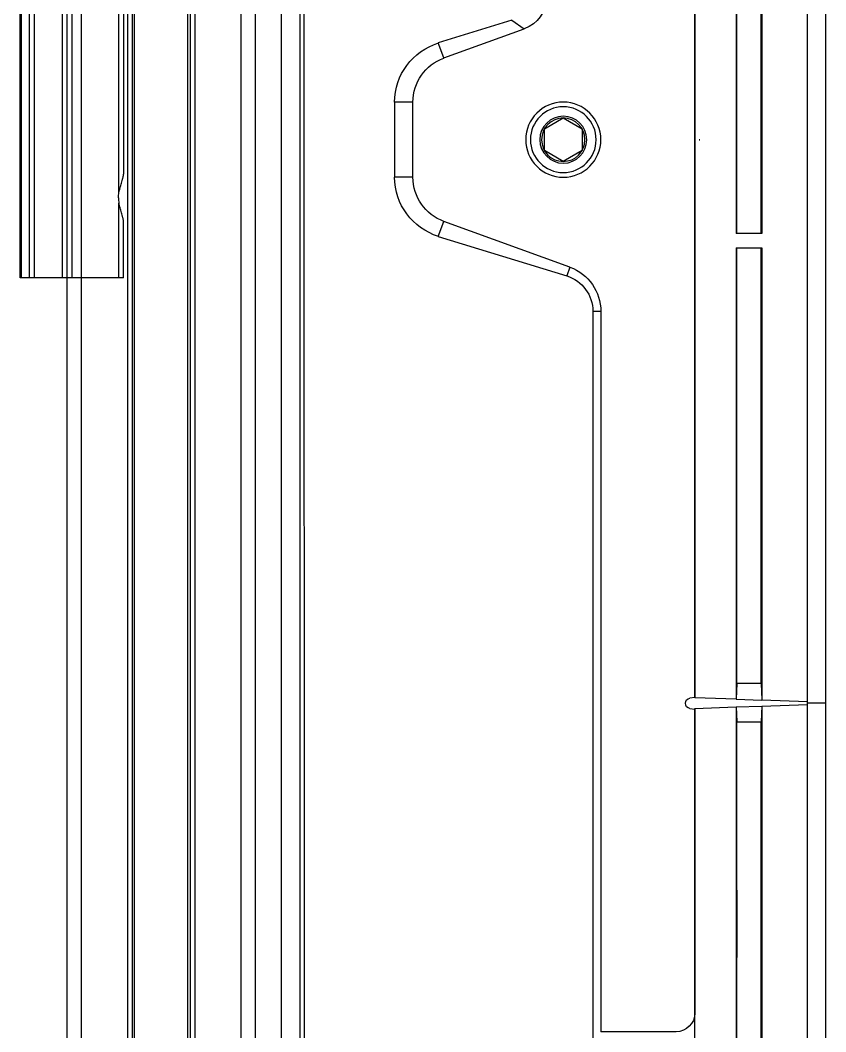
# Model space of a CAD drawing. Header units: millimetres. Extents: x 389 to 17466, y 310 to 5904.
# Drawn here: x 16010.8 to 16096.6, y 4818.6 to 4926.3 of the extents above; entities that cross this region are included whole.
import ezdxf
from ezdxf.lldxf.tags import DXFTag

# ---------------------------------------------------------------- set-up
doc = ezdxf.new("R2010")
doc.units = ezdxf.units.MM
doc.layers.add('1', color=7, linetype='Continuous', true_color=0xffffff)
doc.layers.add('DIM', color=4, linetype='Continuous')
tags = doc.linetypes.add('DASHED', pattern=[25.72, 12.86, -12.86]).pattern_tags.tags
tags[6:7] = [DXFTag(74, 4), DXFTag(75, 0), DXFTag(340, '0'), DXFTag(46, 0.0), DXFTag(50, 0.0), DXFTag(44, 0.0), DXFTag(45, 0.0)]
tags[4:5] = [DXFTag(74, 4), DXFTag(75, 0), DXFTag(340, '0'), DXFTag(46, 0.0), DXFTag(50, 0.0), DXFTag(44, 0.0), DXFTag(45, 0.0)]

# ---------------------------------------------------------------- blocks, each defined once
blk = doc.blocks.new('A$C138409bd')
at = {"layer": '1', "color": 155, "linetype": 'Continuous'}
for p, q in [((1.94, 0.15), (1.94, 159.85)), ((6.8, 159.68), (1.94, 159.85)), ((6.8, 159.68), (6.8, 111.5)), ((6.81, 159.68), (6.8, 159.68)), ((6.81, 159.68), (6.89, 158.01)), ((9.53, 159.59), (6.81, 159.68)), ((9.53, 159.59), (9.45, 158.01)), ((9.53, 159.59), (9.53, 111.5)), ((13.94, 159.43), (9.53, 159.59)), ((9.53, 159.59), (9.53, 159.59)), ((13.94, 0.57), (13.94, 159.43)), ((6.89, 111.5), (6.89, 158.01)), ((9.45, 158.01), (6.89, 158.01)), ((9.45, 111.5), (9.45, 158.01)), ((6.8, 111.5), (9.53, 111.5)), ((9.53, 110), (6.8, 110)), ((6.8, 110), (6.8, 50)), ((6.89, 50), (6.89, 110)), ((9.45, 100.05), (9.45, 110)), ((9.53, 110), (9.53, 50)), ((9.45, 83.83), (9.45, 100.05)), ((9.45, 59.02), (9.45, 83.83)), ((9.45, 50), (9.45, 59.02)), ((6.8, 50), (9.53, 50)), ((6.8, 48.5), (6.8, 0.34)), ((9.53, 48.5), (6.8, 48.5)), ((6.89, 2.08), (6.89, 48.5)), ((9.45, 2.08), (9.45, 48.5)), ((9.53, 48.5), (9.53, 0.44)), ((6.89, 2.08), (6.8, 0.34)), ((6.89, 2.08), (9.45, 2.08)), ((9.45, 2.08), (9.53, 0.44)), ((1.94, 0.15), (6.8, 0.32)), ((9.53, 0.42), (6.8, 0.32)), ((6.8, 0.34), (6.8, 0.32)), ((9.53, 0.42), (13.94, 0.57)), ((9.53, 0.44), (9.53, 0.42))]:
    blk.add_line(p, q, dxfattribs=at)
at = {"layer": '1'}
for p, q in [((1.94, 0.15), (1.94, 159.85)), ((6.8, 159.68), (1.94, 159.85)), ((6.8, 159.68), (6.8, 111.5)), ((6.81, 159.68), (6.8, 159.68)), ((6.81, 159.68), (6.89, 158.01)), ((9.53, 159.59), (6.81, 159.68)), ((9.53, 159.59), (9.45, 158.01)), ((9.53, 159.59), (9.53, 111.5)), ((13.94, 159.43), (9.53, 159.59)), ((9.53, 159.59), (9.53, 159.59)), ((13.94, 0.57), (13.94, 159.43)), ((6.89, 111.5), (6.89, 158.01)), ((9.45, 158.01), (6.89, 158.01)), ((9.45, 111.5), (9.45, 158.01)), ((6.8, 111.5), (9.53, 111.5)), ((9.53, 110), (6.8, 110)), ((6.8, 110), (6.8, 50)), ((6.89, 50), (6.89, 110)), ((9.45, 100.05), (9.45, 110)), ((9.53, 110), (9.53, 50)), ((9.45, 83.83), (9.45, 100.05)), ((9.45, 59.02), (9.45, 83.83)), ((9.45, 50), (9.45, 59.02)), ((6.8, 50), (9.53, 50)), ((6.8, 48.5), (6.8, 0.34)), ((9.53, 48.5), (6.8, 48.5)), ((6.89, 2.08), (6.89, 48.5)), ((9.45, 2.08), (9.45, 48.5)), ((9.53, 48.5), (9.53, 0.44)), ((6.89, 2.08), (6.8, 0.34)), ((6.89, 2.08), (9.45, 2.08)), ((9.45, 2.08), (9.53, 0.44)), ((1.94, 0.15), (6.8, 0.32)), ((9.53, 0.42), (6.8, 0.32)), ((6.8, 0.34), (6.8, 0.32)), ((9.53, 0.42), (13.94, 0.57)), ((9.53, 0.44), (9.53, 0.42))]:
    blk.add_line(p, q, dxfattribs=at)
at = {"layer": '1', "color": 155, "linetype": 'DASHED', "lineweight": 5}
for p, q in [((6.8, 111.5), (6.8, 159.68)), ((6.81, 159.68), (6.89, 158.01)), ((9.53, 129.58), (9.53, 159.59)), ((6.89, 158.01), (9.45, 158.01)), ((9.44, 132.91), (9.44, 140.09)), ((9.55, 132.45), (9.55, 139.23)), ((6.94, 134.23), (6.94, 134.24)), ((6.93, 121.53), (6.93, 126.99)), ((9.53, 116.17), (9.53, 124.57)), ((9.55, 112.21), (9.55, 121.43)), ((6.8, 50), (6.8, 110)), ((9.55, 98.76), (9.55, 109.31)), ((9.55, 64.24), (9.55, 95.86)), ((9.55, 50.79), (9.55, 61.34)), ((9.53, 52.14), (9.53, 59.98)), ((13.44, 60.04), (13.44, 59.91)), ((6.8, 0.35), (6.8, 48.5)), ((9.55, 17.25), (9.55, 3.4)), ((9.53, 0.45), (9.53, 3.08))]:
    blk.add_line(p, q, dxfattribs=at)
at = {"layer": '1', "color": 155, "linetype": 'Continuous'}
for points in [[(13.94, 115.74), (13.95, 115.74), (13.96, 115.74)], [(13.94, 115.74), (13.95, 115.74), (13.96, 115.74)], [(13.96, 44.36), (13.95, 44.36), (13.94, 44.36)], [(13.96, 44.36), (13.95, 44.36), (13.94, 44.36)]]:
    blk.add_open_spline(points, degree=2, dxfattribs=at)
at = {"layer": '1'}
for points in [[(13.94, 115.74), (13.95, 115.74), (13.96, 115.74)], [(13.94, 115.74), (13.95, 115.74), (13.96, 115.74)], [(13.96, 44.36), (13.95, 44.36), (13.94, 44.36)], [(13.96, 44.36), (13.95, 44.36), (13.94, 44.36)]]:
    blk.add_open_spline(points, degree=2, dxfattribs=at)
at = {"layer": 'DIM', "color": 82, "linetype": 'Continuous'}
for p, q in [((0, 0), (0, 160)), ((0, 160), (1.94, 160)), ((1.94, 0), (1.94, 160)), ((0, 0), (1.94, 0))]:
    blk.add_line(p, q, dxfattribs=at)
blk = doc.blocks.new('A$C2f8b7123')
at = {"color": 7, "linetype": 'Continuous'}
for p, q in [((102.49, 61.15), (102.49, 464.91)), ((102.02, 252.27), (102.07, 457.5)), ((60.49, 442.5), (60.49, 321.64)), ((104.49, 15.33), (104.49, 419.93)), ((79.95, 393.72), (78.65, 392.81)), ((79.95, 393.72), (87.79, 391.3)), ((87.2, 389.7), (78.65, 392.81)), ((87.2, 389.7), (87.79, 391.3)), ((90.49, 377), (90.49, 385)), ((90.49, 385), (92.44, 385)), ((92.44, 385), (92.44, 377)), ((74.49, 383.31), (72.49, 382.15)), ((76.49, 382.15), (74.49, 383.31)), ((72.49, 382.15), (72.49, 379.85)), ((76.49, 379.85), (76.49, 382.15)), ((72.49, 379.85), (74.49, 378.69)), ((74.49, 378.69), (76.49, 379.85)), ((90.49, 377), (92.44, 377)), ((73.78, 367.42), (87.2, 372.3)), ((87.79, 370.7), (87.2, 372.3)), ((87.79, 370.7), (74.12, 366.49)), ((73.78, 367.42), (74.12, 366.49)), ((70.49, 362.72), (70.49, 286)), ((70.49, 362.72), (71.34, 362.72)), ((71.34, 362.72), (71.34, 119.28)), ((61.02, 321.57), (60.49, 321.64)), ((61.02, 320.43), (60.49, 320.36)), ((60.49, 320.36), (60.49, 288)), ((62.49, 286), (70.49, 286))]:
    blk.add_line(p, q, dxfattribs=at)
for radius in [4, 3.5, 2.5, 2.31]:
    blk.add_circle((74.49, 381), radius, dxfattribs=at)
for centre, radius, start, end in [((85.49, 385), 5, 0, 70), ((85.49, 377), 5, 290, 360), ((75.49, 362.72), 5, 110, 180), ((60.95, 320.98), 0.547, 278, 82), ((62.49, 288), 2, 180, 270)]:
    blk.add_arc(centre, radius, start, end, dxfattribs=at)
for centre, major_axis, ratio, start_param, end_param in [((83.4, 398.61), (6.46, 4.53), 0.633687, 2.72398, 3.559206), ((85.84, 385), (6.6, 0), 0.998626, 0, 1.271447), ((85.84, 377), (6.6, 0), 0.998626, -1.271447, 0), ((75.29, 362.72), (3.95, 0), 0.998626, 1.870145, 3.141593)]:
    blk.add_ellipse(centre, major_axis=major_axis, ratio=ratio, start_param=start_param, end_param=end_param, dxfattribs=at)
blk = doc.blocks.new('adzb')
at = {"color": 7, "linetype": 'Continuous'}
blk.add_line((11160.96, 1228.76), (11160.96, 1633.35), dxfattribs=at)
at = {"xscale": -1}
for name, p in [('A$C2f8b7123', (11265.45, 1213.42)), ('A$C138409bd', (11218.9, 1534.42)), ('A$C138409bd', (11218.9, 1374.42))]:
    blk.add_blockref(name, p, dxfattribs=at)
blk = doc.blocks.new('*U27')
blk.add_blockref('adzb', (-11189.427912, -1457.923908))
blk = doc.blocks.new('*U28')
at = {"color": 0, "linetype": 'ByBlock', "lineweight": -2, "transparency": 16777216}
blk.add_blockref('*U27', (0, 2880), dxfattribs=at)
blk = doc.blocks.new('AdZ C')
at = {"color": 114, "linetype": 'Continuous', "true_color": 0x139b48}
for p, q in [((11941.99, 1140.54), (12883.49, 1140.54)), ((12883.49, 1139.04), (11941.99, 1139.04)), ((12883.49, 1134.14), (11941.99, 1134.14)), ((12883.49, 1133.64), (11941.99, 1133.64)), ((11941.99, 1133.38), (12883.49, 1133.38)), ((11941.99, 1127.7), (12883.49, 1127.7)), ((12883.49, 1127.44), (11941.99, 1127.44)), ((12883.49, 1126.94), (11941.99, 1126.94)), ((11941.99, 1122.04), (12883.49, 1122.04)), ((12883.49, 1120.54), (11941.99, 1120.54))]:
    blk.add_line(p, q, dxfattribs=at)
blk = doc.blocks.new('sfxgcbhv')
at = {"color": 41, "linetype": 'Continuous', "true_color": 0xf4ee51}
for p, q in [((11052.55, 1131.18), (11052.55, 1210.18)), ((11063.55, 1210.18), (11052.55, 1210.18)), ((11052.69, 1131.18), (11052.69, 1210.18)), ((11053.55, 1131.18), (11053.55, 1210.18)), ((11054.05, 1131.18), (11054.05, 1210.18)), ((11057.05, 1131.18), (11057.05, 1210.18)), ((11057.55, 1131.18), (11057.55, 1210.18)), ((11058.05, 1210.18), (11058.05, 1131.18)), ((11063.05, 1202.23), (11063.05, 1210.18)), ((11063.55, 1204.2), (11063.55, 1210.18)), ((11063.05, 1140.23), (11063.05, 1201.13)), ((11063.55, 1199.16), (11063.55, 1142.2)), ((11063.05, 1131.18), (11063.05, 1139.13)), ((11063.55, 1131.18), (11063.55, 1137.16)), ((11063.55, 1131.18), (11052.55, 1131.18))]:
    blk.add_line(p, q, dxfattribs=at)
for points, knots in [([(11063.05, 1202.23), (11063.06, 1202.32), (11063.1, 1202.49), (11063.17, 1202.75), (11063.24, 1203), (11063.32, 1203.26), (11063.38, 1203.47), (11063.43, 1203.63), (11063.46, 1203.75), (11063.49, 1203.87), (11063.52, 1203.98), (11063.54, 1204.08), (11063.55, 1204.15), (11063.55, 1204.18), (11063.55, 1204.2)], [0, 0, 0, 0, 0.131479, 0.262842, 0.393774, 0.523759, 0.651926, 0.714896, 0.776761, 0.837104, 0.895252, 0.950174, 0.975914, 1, 1, 1, 1]), ([(11063, 1201.68), (11063, 1201.77), (11063.01, 1201.95), (11063.03, 1202.14), (11063.05, 1202.23)], [0, 0, 0, 0, 0.499997, 1, 1, 1, 1]), ([(11063, 1201.68), (11063, 1201.59), (11063.01, 1201.4), (11063.03, 1201.22), (11063.05, 1201.13)], [0, 0, 0, 0, 0.499998, 1, 1, 1, 1]), ([(11063.55, 1199.16), (11063.55, 1199.17), (11063.55, 1199.21), (11063.54, 1199.28), (11063.52, 1199.37), (11063.49, 1199.49), (11063.46, 1199.6), (11063.43, 1199.72), (11063.38, 1199.89), (11063.32, 1200.1), (11063.24, 1200.35), (11063.17, 1200.61), (11063.1, 1200.87), (11063.06, 1201.04), (11063.05, 1201.13)], [0, 0, 0, 0, 0.024086, 0.049827, 0.104752, 0.162901, 0.223244, 0.285109, 0.34808, 0.476246, 0.606231, 0.737162, 0.868522, 1, 1, 1, 1]), ([(11063.05, 1140.23), (11063.06, 1140.32), (11063.1, 1140.49), (11063.17, 1140.75), (11063.24, 1141), (11063.32, 1141.26), (11063.38, 1141.47), (11063.43, 1141.63), (11063.46, 1141.75), (11063.49, 1141.87), (11063.52, 1141.98), (11063.54, 1142.08), (11063.55, 1142.15), (11063.55, 1142.18), (11063.55, 1142.2)], [0, 0, 0, 0, 0.131479, 0.262842, 0.393774, 0.523759, 0.651926, 0.714896, 0.776761, 0.837104, 0.895252, 0.950174, 0.975914, 1, 1, 1, 1]), ([(11063, 1139.68), (11063, 1139.77), (11063.01, 1139.95), (11063.03, 1140.14), (11063.05, 1140.23)], [0, 0, 0, 0, 0.499997, 1, 1, 1, 1]), ([(11063, 1139.68), (11063, 1139.59), (11063.01, 1139.4), (11063.03, 1139.22), (11063.05, 1139.13)], [0, 0, 0, 0, 0.499998, 1, 1, 1, 1]), ([(11063.55, 1137.16), (11063.55, 1137.17), (11063.55, 1137.21), (11063.54, 1137.28), (11063.52, 1137.37), (11063.49, 1137.49), (11063.46, 1137.6), (11063.43, 1137.72), (11063.38, 1137.89), (11063.32, 1138.1), (11063.24, 1138.35), (11063.17, 1138.61), (11063.1, 1138.87), (11063.06, 1139.04), (11063.05, 1139.13)], [0, 0, 0, 0, 0.024086, 0.049827, 0.104752, 0.162901, 0.223244, 0.285109, 0.34808, 0.476246, 0.606231, 0.737162, 0.868522, 1, 1, 1, 1])]:
    blk.add_open_spline(points, degree=3, knots=knots, dxfattribs=at)

msp = doc.modelspace()

# ---------------------------------------------------------------- block references
for name, p in [('*U28', (16067.1102, 1897.1281)), ('sfxgcbhv', (4958.2928, 3767.7505))]:
    msp.add_blockref(name, p)
at = {"rotation": 90}
msp.add_blockref('AdZ C', (17156.3808, -7888.3656), dxfattribs=at)

doc.saveas('drawing.dxf')
